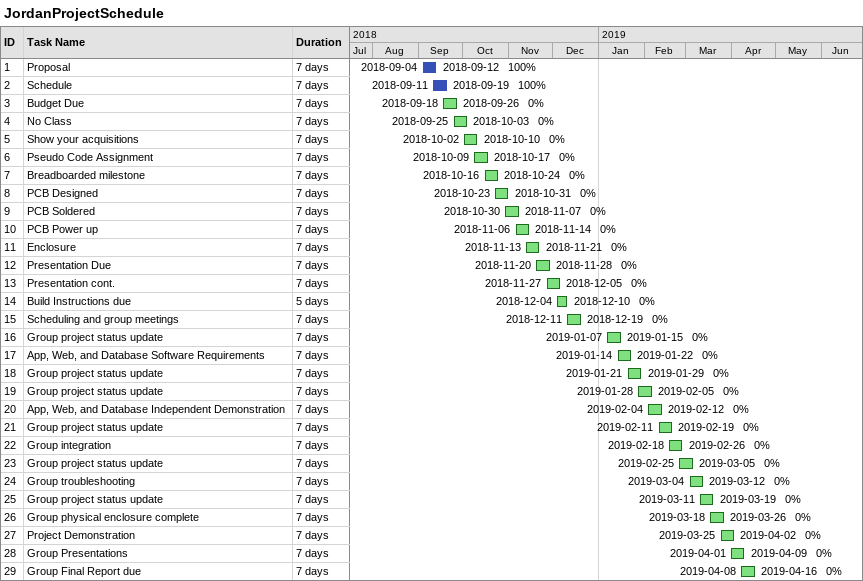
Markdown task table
JordanProjectSchedule

| ID | Task | Duration | Start | Finish | % complete |
|---|---|---|---|---|---|
| 1 | Proposal | 7d | 2018-09-04 | 2018-09-12 | 100 |
| 2 | Schedule | 7d | 2018-09-11 | 2018-09-19 | 100 |
| 3 | Budget Due | 7d | 2018-09-18 | 2018-09-26 | 0 |
| 4 | No Class | 7d | 2018-09-25 | 2018-10-03 | 0 |
| 5 | Show your acquisitions | 7d | 2018-10-02 | 2018-10-10 | 0 |
| 6 | Pseudo Code Assignment | 7d | 2018-10-09 | 2018-10-17 | 0 |
| 7 | Breadboarded milestone | 7d | 2018-10-16 | 2018-10-24 | 0 |
| 8 | PCB Designed | 7d | 2018-10-23 | 2018-10-31 | 0 |
| 9 | PCB Soldered | 7d | 2018-10-30 | 2018-11-07 | 0 |
| 10 | PCB Power up | 7d | 2018-11-06 | 2018-11-14 | 0 |
| 11 | Enclosure | 7d | 2018-11-13 | 2018-11-21 | 0 |
| 12 | Presentation Due | 7d | 2018-11-20 | 2018-11-28 | 0 |
| 13 | Presentation cont. | 7d | 2018-11-27 | 2018-12-05 | 0 |
| 14 | Build Instructions due | 5d | 2018-12-04 | 2018-12-10 | 0 |
| 15 | Scheduling and group meetings | 7d | 2018-12-11 | 2018-12-19 | 0 |
| 16 | Group project status update | 7d | 2019-01-07 | 2019-01-15 | 0 |
| 17 | App, Web, and Database Software Requirements | 7d | 2019-01-14 | 2019-01-22 | 0 |
| 18 | Group project status update | 7d | 2019-01-21 | 2019-01-29 | 0 |
| 19 | Group project status update | 7d | 2019-01-28 | 2019-02-05 | 0 |
| 20 | App, Web, and Database Independent Demonstration | 7d | 2019-02-04 | 2019-02-12 | 0 |
| 21 | Group project status update | 7d | 2019-02-11 | 2019-02-19 | 0 |
| 22 | Group integration | 7d | 2019-02-18 | 2019-02-26 | 0 |
| 23 | Group project status update | 7d | 2019-02-25 | 2019-03-05 | 0 |
| 24 | Group troubleshooting | 7d | 2019-03-04 | 2019-03-12 | 0 |
| 25 | Group project status update | 7d | 2019-03-11 | 2019-03-19 | 0 |
| 26 | Group physical enclosure complete | 7d | 2019-03-18 | 2019-03-26 | 0 |
| 27 | Project Demonstration | 7d | 2019-03-25 | 2019-04-02 | 0 |
| 28 | Group Presentations | 7d | 2019-04-01 | 2019-04-09 | 0 |
| 29 | Group Final Report due | 7d | 2019-04-08 | 2019-04-16 | 0 |
